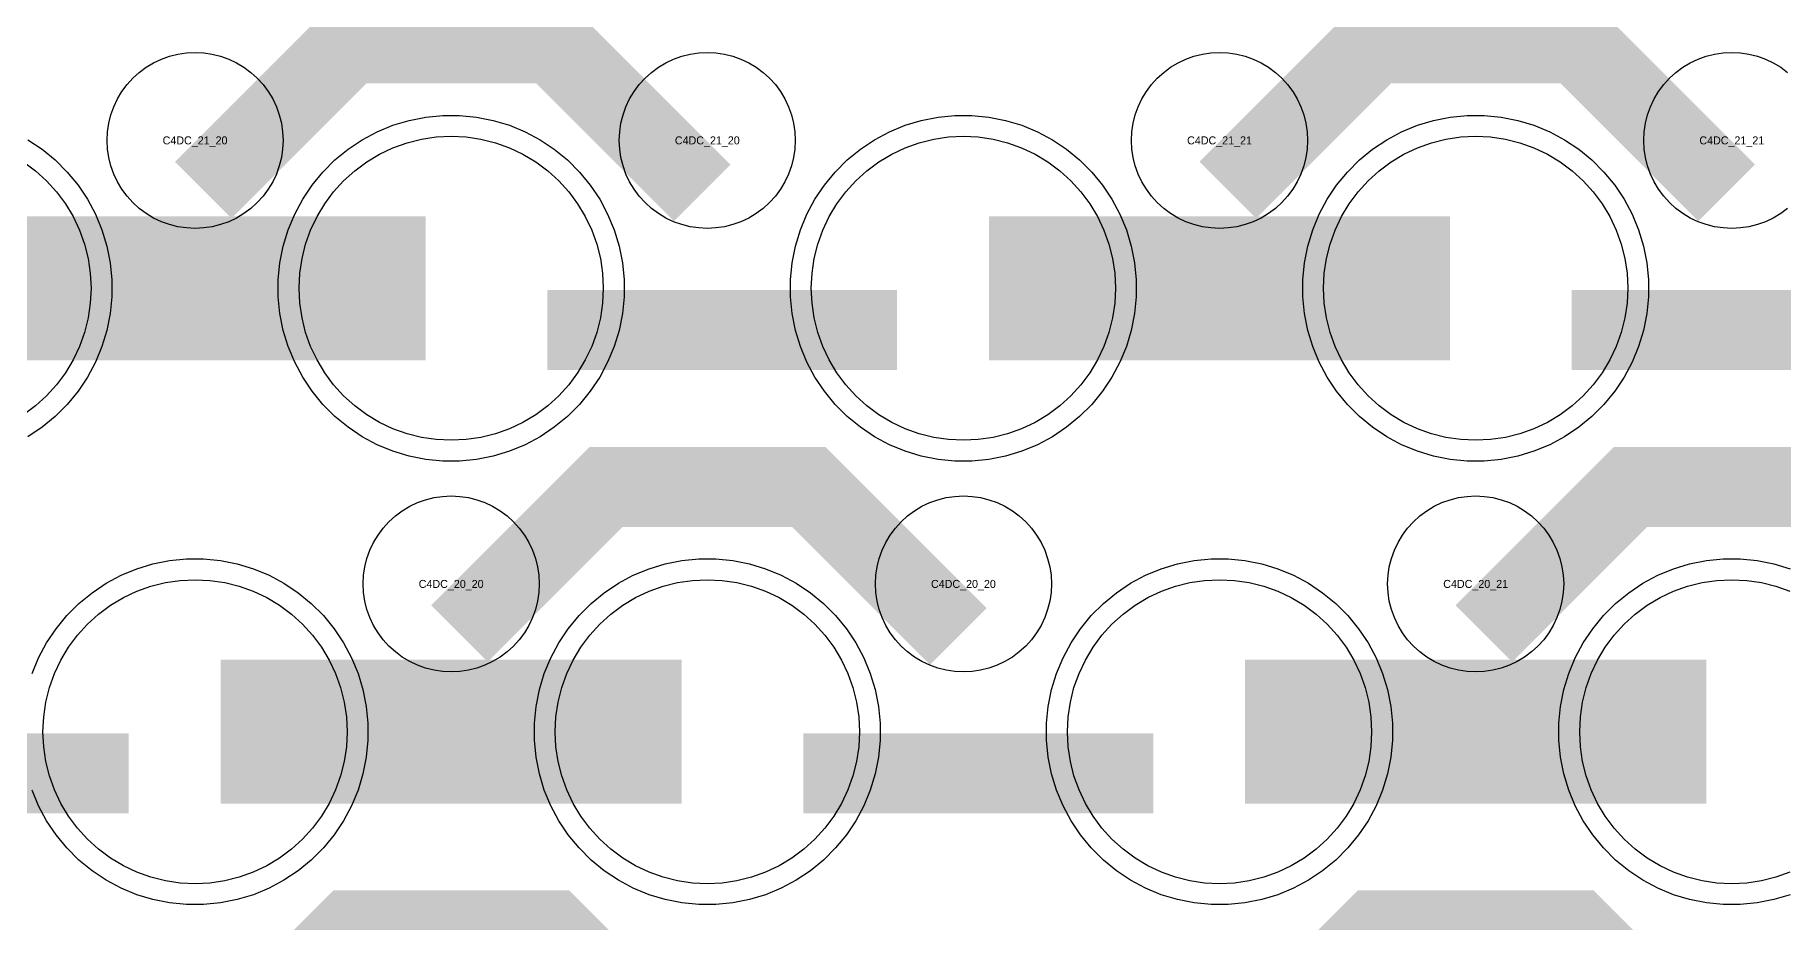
# Model space of a CAD drawing. Extents: x -11880 to 11880, y -14992 to 14992.
# Drawn here: x -5650 to -5104, y -12128 to -11851 of the extents above; entities that cross this region are included whole.
import ezdxf
from ezdxf.enums import TextEntityAlignment as Align

# ---------------------------------------------------------------- set-up
doc = ezdxf.new("R2010")
doc.units = 0
doc.header["$MEASUREMENT"] = 0
for name, color, linetype in [('GDS_775_DT_237', 138, 'CONTINUOUS'), ('RDL1_FS', 34, 'CONTINUOUS'), ('RDL_BS', 160, 'CONTINUOUS')]:
    doc.layers.add(name, color=color, linetype=linetype)

msp = doc.modelspace()

# ---------------------------------------------------------------- linework, layer by layer
at = {"layer": 'RDL1_FS'}
for points in [[(-5520, -11977.229), (-5524.657, -11977), (-5529.268, -11976.316), (-5533.791, -11975.184), (-5538.181, -11973.612), (-5542.395, -11971.62), (-5546.395, -11969.222), (-5550.14, -11966.444), (-5553.594, -11963.314), (-5556.724, -11959.86), (-5559.502, -11956.115), (-5561.9, -11952.115), (-5563.892, -11947.901), (-5565.464, -11943.511), (-5566.596, -11938.988), (-5567.28, -11934.377), (-5567.509, -11929.72), (-5567.28, -11925.063), (-5566.596, -11920.452), (-5565.464, -11915.929), (-5563.892, -11911.539), (-5561.9, -11907.325), (-5559.502, -11903.325), (-5556.724, -11899.58), (-5553.594, -11896.126), (-5550.14, -11892.996), (-5546.395, -11890.218), (-5542.395, -11887.82), (-5538.181, -11885.828), (-5533.791, -11884.256), (-5529.268, -11883.124), (-5524.657, -11882.44), (-5520, -11882.211), (-5515.343, -11882.44), (-5510.732, -11883.124), (-5506.209, -11884.256), (-5501.819, -11885.828), (-5497.605, -11887.82), (-5493.605, -11890.218), (-5489.86, -11892.996), (-5486.406, -11896.126), (-5483.276, -11899.58), (-5480.498, -11903.325), (-5478.1, -11907.325), (-5476.108, -11911.539), (-5474.536, -11915.929), (-5473.404, -11920.452), (-5472.72, -11925.063), (-5472.491, -11929.72), (-5472.72, -11934.377), (-5473.404, -11938.988), (-5474.536, -11943.511), (-5476.108, -11947.901), (-5478.1, -11952.115), (-5480.498, -11956.115), (-5483.276, -11959.86), (-5486.406, -11963.314), (-5489.86, -11966.444), (-5493.605, -11969.222), (-5497.605, -11971.62), (-5501.819, -11973.612), (-5506.209, -11975.184), (-5510.732, -11976.316), (-5515.343, -11977)], [(-5360, -11977.229), (-5364.657, -11977), (-5369.268, -11976.316), (-5373.791, -11975.184), (-5378.181, -11973.612), (-5382.395, -11971.62), (-5386.395, -11969.222), (-5390.14, -11966.444), (-5393.594, -11963.314), (-5396.724, -11959.86), (-5399.502, -11956.115), (-5401.9, -11952.115), (-5403.892, -11947.901), (-5405.464, -11943.511), (-5406.596, -11938.988), (-5407.28, -11934.377), (-5407.509, -11929.72), (-5407.28, -11925.063), (-5406.596, -11920.452), (-5405.464, -11915.929), (-5403.892, -11911.539), (-5401.9, -11907.325), (-5399.502, -11903.325), (-5396.724, -11899.58), (-5393.594, -11896.126), (-5390.14, -11892.996), (-5386.395, -11890.218), (-5382.395, -11887.82), (-5378.181, -11885.828), (-5373.791, -11884.256), (-5369.268, -11883.124), (-5364.657, -11882.44), (-5360, -11882.211), (-5355.343, -11882.44), (-5350.732, -11883.124), (-5346.209, -11884.256), (-5341.819, -11885.828), (-5337.605, -11887.82), (-5333.605, -11890.218), (-5329.86, -11892.996), (-5326.406, -11896.126), (-5323.276, -11899.58), (-5320.498, -11903.325), (-5318.1, -11907.325), (-5316.108, -11911.539), (-5314.536, -11915.929), (-5313.404, -11920.452), (-5312.72, -11925.063), (-5312.491, -11929.72), (-5312.72, -11934.377), (-5313.404, -11938.988), (-5314.536, -11943.511), (-5316.108, -11947.901), (-5318.1, -11952.115), (-5320.498, -11956.115), (-5323.276, -11959.86), (-5326.406, -11963.314), (-5329.86, -11966.444), (-5333.605, -11969.222), (-5337.605, -11971.62), (-5341.819, -11973.612), (-5346.209, -11975.184), (-5350.732, -11976.316), (-5355.343, -11977)], [(-5200, -11977.229), (-5204.657, -11977), (-5209.268, -11976.316), (-5213.791, -11975.184), (-5218.181, -11973.612), (-5222.395, -11971.62), (-5226.395, -11969.222), (-5230.14, -11966.444), (-5233.594, -11963.314), (-5236.724, -11959.86), (-5239.502, -11956.115), (-5241.9, -11952.115), (-5243.892, -11947.901), (-5245.464, -11943.511), (-5246.596, -11938.988), (-5247.28, -11934.377), (-5247.509, -11929.72), (-5247.28, -11925.063), (-5246.596, -11920.452), (-5245.464, -11915.929), (-5243.892, -11911.539), (-5241.9, -11907.325), (-5239.502, -11903.325), (-5236.724, -11899.58), (-5233.594, -11896.126), (-5230.14, -11892.996), (-5226.395, -11890.218), (-5222.395, -11887.82), (-5218.181, -11885.828), (-5213.791, -11884.256), (-5209.268, -11883.124), (-5204.657, -11882.44), (-5200, -11882.211), (-5195.343, -11882.44), (-5190.732, -11883.124), (-5186.209, -11884.256), (-5181.819, -11885.828), (-5177.605, -11887.82), (-5173.605, -11890.218), (-5169.86, -11892.996), (-5166.406, -11896.126), (-5163.276, -11899.58), (-5160.498, -11903.325), (-5158.1, -11907.325), (-5156.108, -11911.539), (-5154.536, -11915.929), (-5153.404, -11920.452), (-5152.72, -11925.063), (-5152.491, -11929.72), (-5152.72, -11934.377), (-5153.404, -11938.988), (-5154.536, -11943.511), (-5156.108, -11947.901), (-5158.1, -11952.115), (-5160.498, -11956.115), (-5163.276, -11959.86), (-5166.406, -11963.314), (-5169.86, -11966.444), (-5173.605, -11969.222), (-5177.605, -11971.62), (-5181.819, -11973.612), (-5186.209, -11975.184), (-5190.732, -11976.316), (-5195.343, -11977)]]:
    msp.add_lwpolyline(points, close=True, dxfattribs=at)
msp.add_lwpolyline([(-5653.605, -11890.218), (-5649.86, -11892.996), (-5646.406, -11896.126), (-5643.276, -11899.58), (-5640.498, -11903.325), (-5638.1, -11907.325), (-5636.108, -11911.539), (-5634.536, -11915.929), (-5633.404, -11920.452), (-5632.72, -11925.063), (-5632.491, -11929.72), (-5632.72, -11934.377), (-5633.404, -11938.988), (-5634.536, -11943.511), (-5636.108, -11947.901), (-5638.1, -11952.115), (-5640.498, -11956.115), (-5643.276, -11959.86), (-5646.406, -11963.314), (-5649.86, -11966.444), (-5653.605, -11969.222)], dxfattribs=at)
for points in [[(-5671.998, -11929.72, 45, 45, 0), (-5599.998, -11929.72, 45, 45, 0)], [(-5599.998, -11929.72, 45, 45, 0), (-5527.998, -11929.72, 45, 45, 0)], [(-5351.998, -11929.72, 45, 45, 0), (-5279.998, -11929.72, 45, 45, 0)], [(-5279.998, -11929.72, 45, 45, 0), (-5207.998, -11929.72, 45, 45, 0)]]:
    msp.add_lwpolyline(points, format="xyseb", dxfattribs=at)
at = {"layer": 'RDL1_FS', "color": 240, "true_color": 0xed1f24}
for points in [[(-5600, -12115.794), (-5604.657, -12115.565), (-5609.268, -12114.881), (-5613.791, -12113.749), (-5618.181, -12112.177), (-5622.395, -12110.185), (-5626.395, -12107.787), (-5630.14, -12105.009), (-5633.594, -12101.879), (-5636.724, -12098.425), (-5639.502, -12094.68), (-5641.9, -12090.68), (-5643.892, -12086.466), (-5645.464, -12082.076), (-5646.596, -12077.553), (-5647.28, -12072.942), (-5647.509, -12068.285), (-5647.28, -12063.628), (-5646.596, -12059.017), (-5645.464, -12054.494), (-5643.892, -12050.104), (-5641.9, -12045.89), (-5639.502, -12041.89), (-5636.724, -12038.145), (-5633.594, -12034.691), (-5630.14, -12031.561), (-5626.395, -12028.783), (-5622.395, -12026.385), (-5618.181, -12024.393), (-5613.791, -12022.821), (-5609.268, -12021.689), (-5604.657, -12021.005), (-5600, -12020.776), (-5595.343, -12021.005), (-5590.732, -12021.689), (-5586.209, -12022.821), (-5581.819, -12024.393), (-5577.605, -12026.385), (-5573.605, -12028.783), (-5569.86, -12031.561), (-5566.406, -12034.691), (-5563.276, -12038.145), (-5560.498, -12041.89), (-5558.1, -12045.89), (-5556.108, -12050.104), (-5554.536, -12054.494), (-5553.404, -12059.017), (-5552.72, -12063.628), (-5552.491, -12068.285), (-5552.72, -12072.942), (-5553.404, -12077.553), (-5554.536, -12082.076), (-5556.108, -12086.466), (-5558.1, -12090.68), (-5560.498, -12094.68), (-5563.276, -12098.425), (-5566.406, -12101.879), (-5569.86, -12105.009), (-5573.605, -12107.787), (-5577.605, -12110.185), (-5581.819, -12112.177), (-5586.209, -12113.749), (-5590.732, -12114.881), (-5595.343, -12115.565)], [(-5440, -12115.794), (-5444.657, -12115.565), (-5449.268, -12114.881), (-5453.791, -12113.749), (-5458.181, -12112.177), (-5462.395, -12110.185), (-5466.395, -12107.787), (-5470.14, -12105.009), (-5473.594, -12101.879), (-5476.724, -12098.425), (-5479.502, -12094.68), (-5481.9, -12090.68), (-5483.892, -12086.466), (-5485.464, -12082.076), (-5486.596, -12077.553), (-5487.28, -12072.942), (-5487.509, -12068.285), (-5487.28, -12063.628), (-5486.596, -12059.017), (-5485.464, -12054.494), (-5483.892, -12050.104), (-5481.9, -12045.89), (-5479.502, -12041.89), (-5476.724, -12038.145), (-5473.594, -12034.691), (-5470.14, -12031.561), (-5466.395, -12028.783), (-5462.395, -12026.385), (-5458.181, -12024.393), (-5453.791, -12022.821), (-5449.268, -12021.689), (-5444.657, -12021.005), (-5440, -12020.776), (-5435.343, -12021.005), (-5430.732, -12021.689), (-5426.209, -12022.821), (-5421.819, -12024.393), (-5417.605, -12026.385), (-5413.605, -12028.783), (-5409.86, -12031.561), (-5406.406, -12034.691), (-5403.276, -12038.145), (-5400.498, -12041.89), (-5398.1, -12045.89), (-5396.108, -12050.104), (-5394.536, -12054.494), (-5393.404, -12059.017), (-5392.72, -12063.628), (-5392.491, -12068.285), (-5392.72, -12072.942), (-5393.404, -12077.553), (-5394.536, -12082.076), (-5396.108, -12086.466), (-5398.1, -12090.68), (-5400.498, -12094.68), (-5403.276, -12098.425), (-5406.406, -12101.879), (-5409.86, -12105.009), (-5413.605, -12107.787), (-5417.605, -12110.185), (-5421.819, -12112.177), (-5426.209, -12113.749), (-5430.732, -12114.881), (-5435.343, -12115.565)], [(-5280, -12115.794), (-5284.657, -12115.565), (-5289.268, -12114.881), (-5293.791, -12113.749), (-5298.181, -12112.177), (-5302.395, -12110.185), (-5306.395, -12107.787), (-5310.14, -12105.009), (-5313.594, -12101.879), (-5316.724, -12098.425), (-5319.502, -12094.68), (-5321.9, -12090.68), (-5323.892, -12086.466), (-5325.464, -12082.076), (-5326.596, -12077.553), (-5327.28, -12072.942), (-5327.509, -12068.285), (-5327.28, -12063.628), (-5326.596, -12059.017), (-5325.464, -12054.494), (-5323.892, -12050.104), (-5321.9, -12045.89), (-5319.502, -12041.89), (-5316.724, -12038.145), (-5313.594, -12034.691), (-5310.14, -12031.561), (-5306.395, -12028.783), (-5302.395, -12026.385), (-5298.181, -12024.393), (-5293.791, -12022.821), (-5289.268, -12021.689), (-5284.657, -12021.005), (-5280, -12020.776), (-5275.343, -12021.005), (-5270.732, -12021.689), (-5266.209, -12022.821), (-5261.819, -12024.393), (-5257.605, -12026.385), (-5253.605, -12028.783), (-5249.86, -12031.561), (-5246.406, -12034.691), (-5243.276, -12038.145), (-5240.498, -12041.89), (-5238.1, -12045.89), (-5236.108, -12050.104), (-5234.536, -12054.494), (-5233.404, -12059.017), (-5232.72, -12063.628), (-5232.491, -12068.285), (-5232.72, -12072.942), (-5233.404, -12077.553), (-5234.536, -12082.076), (-5236.108, -12086.466), (-5238.1, -12090.68), (-5240.498, -12094.68), (-5243.276, -12098.425), (-5246.406, -12101.879), (-5249.86, -12105.009), (-5253.605, -12107.787), (-5257.605, -12110.185), (-5261.819, -12112.177), (-5266.209, -12113.749), (-5270.732, -12114.881), (-5275.343, -12115.565)]]:
    msp.add_lwpolyline(points, close=True, dxfattribs=at)
msp.add_lwpolyline([(-5101.819, -12112.177), (-5106.209, -12113.749), (-5110.732, -12114.881), (-5115.343, -12115.565), (-5120, -12115.794), (-5124.657, -12115.565), (-5129.268, -12114.881), (-5133.791, -12113.749), (-5138.181, -12112.177), (-5142.395, -12110.185), (-5146.395, -12107.787), (-5150.14, -12105.009), (-5153.594, -12101.879), (-5156.724, -12098.425), (-5159.502, -12094.68), (-5161.9, -12090.68), (-5163.892, -12086.466), (-5165.464, -12082.076), (-5166.596, -12077.553), (-5167.28, -12072.942), (-5167.509, -12068.285), (-5167.28, -12063.628), (-5166.596, -12059.017), (-5165.464, -12054.494), (-5163.892, -12050.104), (-5161.9, -12045.89), (-5159.502, -12041.89), (-5156.724, -12038.145), (-5153.594, -12034.691), (-5150.14, -12031.561), (-5146.395, -12028.783), (-5142.395, -12026.385), (-5138.181, -12024.393), (-5133.791, -12022.821), (-5129.268, -12021.689), (-5124.657, -12021.005), (-5120, -12020.776), (-5115.343, -12021.005), (-5110.732, -12021.689), (-5106.209, -12022.821), (-5101.819, -12024.393)], dxfattribs=at)
for points in [[(-5591.998, -12068.285, 45, 45, 0), (-5519.998, -12068.285, 45, 45, 0)], [(-5519.998, -12068.285, 45, 45, 0), (-5447.998, -12068.285, 45, 45, 0)], [(-5271.998, -12068.285, 45, 45, 0), (-5199.998, -12068.285, 45, 45, 0)], [(-5199.998, -12068.285, 45, 45, 0), (-5127.998, -12068.285, 45, 45, 0)]]:
    msp.add_lwpolyline(points, format="xyseb", dxfattribs=at)
at = {"layer": 'RDL_BS'}
for points in [[(-5597.438, -11899.034, 25, 25, 0), (-5551.623, -11853.219, 25, 25, 0), (-5518.07, -11853.219, 25, 25, 0)], [(-5441.599, -11899.933, 25, 25, 0), (-5488.313, -11853.219, 25, 25, 0), (-5518.071, -11853.219, 25, 25, 0)], [(-5277.438, -11899.034, 25, 25, 0), (-5231.623, -11853.219, 25, 25, 0), (-5198.07, -11853.219, 25, 25, 0)], [(-5121.599, -11899.933, 25, 25, 0), (-5168.313, -11853.219, 25, 25, 0), (-5198.071, -11853.219, 25, 25, 0)], [(-5489.984, -11942.733, 25, 25, 0), (-5380.719, -11942.733, 25, 25, 0)], [(-5169.984, -11942.733, 25, 25, 0), (-5060.719, -11942.733, 25, 25, 0)], [(-5517.438, -12037.599, 25, 25, 0), (-5471.623, -11991.784, 25, 25, 0), (-5438.07, -11991.784, 25, 25, 0)], [(-5361.599, -12038.498, 25, 25, 0), (-5408.313, -11991.784, 25, 25, 0), (-5438.071, -11991.784, 25, 25, 0)], [(-5197.438, -12037.599, 25, 25, 0), (-5151.623, -11991.784, 25, 25, 0), (-5118.07, -11991.784, 25, 25, 0)], [(-5041.599, -12038.498, 25, 25, 0), (-5088.313, -11991.784, 25, 25, 0), (-5118.071, -11991.784, 25, 25, 0)], [(-5597.438, -12176.159, 25, 25, 0), (-5551.623, -12130.344, 25, 25, 0), (-5518.07, -12130.344, 25, 25, 0)], [(-5441.599, -12177.058, 25, 25, 0), (-5488.313, -12130.344, 25, 25, 0), (-5518.071, -12130.344, 25, 25, 0)], [(-5277.438, -12176.159, 25, 25, 0), (-5231.623, -12130.344, 25, 25, 0), (-5198.07, -12130.344, 25, 25, 0)], [(-5121.599, -12177.058, 25, 25, 0), (-5168.313, -12130.344, 25, 25, 0), (-5198.071, -12130.344, 25, 25, 0)]]:
    msp.add_lwpolyline(points, format="xyseb", dxfattribs=at)
for points in [[(-5600, -11911.026), (-5602.693, -11910.894), (-5605.365, -11910.498), (-5607.984, -11909.841), (-5610.519, -11908.934), (-5612.956, -11907.782), (-5615.28, -11906.389), (-5617.443, -11904.786), (-5619.442, -11902.974), (-5621.254, -11900.975), (-5622.857, -11898.812), (-5624.25, -11896.488), (-5625.402, -11894.051), (-5626.309, -11891.516), (-5626.966, -11888.897), (-5627.362, -11886.225), (-5627.494, -11883.532), (-5627.362, -11880.839), (-5626.966, -11878.167), (-5626.309, -11875.548), (-5625.402, -11873.013), (-5624.25, -11870.576), (-5622.857, -11868.252), (-5621.254, -11866.089), (-5619.442, -11864.09), (-5617.443, -11862.278), (-5615.28, -11860.675), (-5612.956, -11859.282), (-5610.519, -11858.13), (-5607.984, -11857.223), (-5605.365, -11856.566), (-5602.693, -11856.17), (-5600, -11856.038), (-5597.307, -11856.17), (-5594.635, -11856.566), (-5592.016, -11857.223), (-5589.481, -11858.13), (-5587.044, -11859.282), (-5584.72, -11860.675), (-5582.557, -11862.278), (-5580.558, -11864.09), (-5578.746, -11866.089), (-5577.143, -11868.252), (-5575.75, -11870.576), (-5574.598, -11873.013), (-5573.691, -11875.548), (-5573.034, -11878.167), (-5572.638, -11880.839), (-5572.506, -11883.532), (-5572.638, -11886.225), (-5573.034, -11888.897), (-5573.691, -11891.516), (-5574.598, -11894.051), (-5575.75, -11896.488), (-5577.143, -11898.812), (-5578.746, -11900.975), (-5580.558, -11902.974), (-5582.557, -11904.786), (-5584.72, -11906.389), (-5587.044, -11907.782), (-5589.481, -11908.934), (-5592.016, -11909.841), (-5594.635, -11910.498), (-5597.307, -11910.894)], [(-5440, -11911.026), (-5442.693, -11910.894), (-5445.365, -11910.498), (-5447.984, -11909.841), (-5450.519, -11908.934), (-5452.956, -11907.782), (-5455.28, -11906.389), (-5457.443, -11904.786), (-5459.442, -11902.974), (-5461.254, -11900.975), (-5462.857, -11898.812), (-5464.25, -11896.488), (-5465.402, -11894.051), (-5466.309, -11891.516), (-5466.966, -11888.897), (-5467.362, -11886.225), (-5467.494, -11883.532), (-5467.362, -11880.839), (-5466.966, -11878.167), (-5466.309, -11875.548), (-5465.402, -11873.013), (-5464.25, -11870.576), (-5462.857, -11868.252), (-5461.254, -11866.089), (-5459.442, -11864.09), (-5457.443, -11862.278), (-5455.28, -11860.675), (-5452.956, -11859.282), (-5450.519, -11858.13), (-5447.984, -11857.223), (-5445.365, -11856.566), (-5442.693, -11856.17), (-5440, -11856.038), (-5437.307, -11856.17), (-5434.635, -11856.566), (-5432.016, -11857.223), (-5429.481, -11858.13), (-5427.044, -11859.282), (-5424.72, -11860.675), (-5422.557, -11862.278), (-5420.558, -11864.09), (-5418.746, -11866.089), (-5417.143, -11868.252), (-5415.75, -11870.576), (-5414.598, -11873.013), (-5413.691, -11875.548), (-5413.034, -11878.167), (-5412.638, -11880.839), (-5412.506, -11883.532), (-5412.638, -11886.225), (-5413.034, -11888.897), (-5413.691, -11891.516), (-5414.598, -11894.051), (-5415.75, -11896.488), (-5417.143, -11898.812), (-5418.746, -11900.975), (-5420.558, -11902.974), (-5422.557, -11904.786), (-5424.72, -11906.389), (-5427.044, -11907.782), (-5429.481, -11908.934), (-5432.016, -11909.841), (-5434.635, -11910.498), (-5437.307, -11910.894)], [(-5280, -11911.026), (-5282.693, -11910.894), (-5285.365, -11910.498), (-5287.984, -11909.841), (-5290.519, -11908.934), (-5292.956, -11907.782), (-5295.28, -11906.389), (-5297.443, -11904.786), (-5299.442, -11902.974), (-5301.254, -11900.975), (-5302.857, -11898.812), (-5304.25, -11896.488), (-5305.402, -11894.051), (-5306.309, -11891.516), (-5306.966, -11888.897), (-5307.362, -11886.225), (-5307.494, -11883.532), (-5307.362, -11880.839), (-5306.966, -11878.167), (-5306.309, -11875.548), (-5305.402, -11873.013), (-5304.25, -11870.576), (-5302.857, -11868.252), (-5301.254, -11866.089), (-5299.442, -11864.09), (-5297.443, -11862.278), (-5295.28, -11860.675), (-5292.956, -11859.282), (-5290.519, -11858.13), (-5287.984, -11857.223), (-5285.365, -11856.566), (-5282.693, -11856.17), (-5280, -11856.038), (-5277.307, -11856.17), (-5274.635, -11856.566), (-5272.016, -11857.223), (-5269.481, -11858.13), (-5267.044, -11859.282), (-5264.72, -11860.675), (-5262.557, -11862.278), (-5260.558, -11864.09), (-5258.746, -11866.089), (-5257.143, -11868.252), (-5255.75, -11870.576), (-5254.598, -11873.013), (-5253.691, -11875.548), (-5253.034, -11878.167), (-5252.638, -11880.839), (-5252.506, -11883.532), (-5252.638, -11886.225), (-5253.034, -11888.897), (-5253.691, -11891.516), (-5254.598, -11894.051), (-5255.75, -11896.488), (-5257.143, -11898.812), (-5258.746, -11900.975), (-5260.558, -11902.974), (-5262.557, -11904.786), (-5264.72, -11906.389), (-5267.044, -11907.782), (-5269.481, -11908.934), (-5272.016, -11909.841), (-5274.635, -11910.498), (-5277.307, -11910.894)], [(-5522.644, -11983.72), (-5527.938, -11983.203), (-5533.165, -11982.157), (-5538.205, -11980.626), (-5543.115, -11978.595), (-5547.777, -11976.103), (-5552.191, -11973.156), (-5556.292, -11969.794), (-5560.074, -11966.012), (-5563.436, -11961.911), (-5566.383, -11957.497), (-5568.875, -11952.835), (-5570.906, -11947.925), (-5572.437, -11942.885), (-5573.483, -11937.658), (-5574, -11932.364), (-5574, -11927.076), (-5573.483, -11921.782), (-5572.437, -11916.555), (-5570.906, -11911.515), (-5568.875, -11906.605), (-5566.383, -11901.943), (-5563.436, -11897.529), (-5560.074, -11893.428), (-5556.292, -11889.646), (-5552.191, -11886.284), (-5547.777, -11883.337), (-5543.115, -11880.845), (-5538.205, -11878.814), (-5533.165, -11877.283), (-5527.938, -11876.237), (-5522.644, -11875.72), (-5517.356, -11875.72), (-5512.062, -11876.237), (-5506.835, -11877.283), (-5501.795, -11878.814), (-5496.885, -11880.845), (-5492.223, -11883.337), (-5487.809, -11886.284), (-5483.708, -11889.646), (-5479.926, -11893.428), (-5476.564, -11897.529), (-5473.617, -11901.943), (-5471.125, -11906.605), (-5469.094, -11911.515), (-5467.563, -11916.555), (-5466.517, -11921.782), (-5466, -11927.076), (-5466, -11932.364), (-5466.517, -11937.658), (-5467.563, -11942.885), (-5469.094, -11947.925), (-5471.125, -11952.835), (-5473.617, -11957.497), (-5476.564, -11961.911), (-5479.926, -11966.012), (-5483.708, -11969.794), (-5487.809, -11973.156), (-5492.223, -11976.103), (-5496.885, -11978.595), (-5501.795, -11980.626), (-5506.835, -11982.157), (-5512.062, -11983.203), (-5517.356, -11983.72)], [(-5362.644, -11983.72), (-5367.938, -11983.203), (-5373.165, -11982.157), (-5378.205, -11980.626), (-5383.115, -11978.595), (-5387.777, -11976.103), (-5392.191, -11973.156), (-5396.292, -11969.794), (-5400.074, -11966.012), (-5403.436, -11961.911), (-5406.383, -11957.497), (-5408.875, -11952.835), (-5410.906, -11947.925), (-5412.437, -11942.885), (-5413.483, -11937.658), (-5414, -11932.364), (-5414, -11927.076), (-5413.483, -11921.782), (-5412.437, -11916.555), (-5410.906, -11911.515), (-5408.875, -11906.605), (-5406.383, -11901.943), (-5403.436, -11897.529), (-5400.074, -11893.428), (-5396.292, -11889.646), (-5392.191, -11886.284), (-5387.777, -11883.337), (-5383.115, -11880.845), (-5378.205, -11878.814), (-5373.165, -11877.283), (-5367.938, -11876.237), (-5362.644, -11875.72), (-5357.356, -11875.72), (-5352.062, -11876.237), (-5346.835, -11877.283), (-5341.795, -11878.814), (-5336.885, -11880.845), (-5332.223, -11883.337), (-5327.809, -11886.284), (-5323.708, -11889.646), (-5319.926, -11893.428), (-5316.564, -11897.529), (-5313.617, -11901.943), (-5311.125, -11906.605), (-5309.094, -11911.515), (-5307.563, -11916.555), (-5306.517, -11921.782), (-5306, -11927.076), (-5306, -11932.364), (-5306.517, -11937.658), (-5307.563, -11942.885), (-5309.094, -11947.925), (-5311.125, -11952.835), (-5313.617, -11957.497), (-5316.564, -11961.911), (-5319.926, -11966.012), (-5323.708, -11969.794), (-5327.809, -11973.156), (-5332.223, -11976.103), (-5336.885, -11978.595), (-5341.795, -11980.626), (-5346.835, -11982.157), (-5352.062, -11983.203), (-5357.356, -11983.72)], [(-5202.644, -11983.72), (-5207.938, -11983.203), (-5213.165, -11982.157), (-5218.205, -11980.626), (-5223.115, -11978.595), (-5227.777, -11976.103), (-5232.191, -11973.156), (-5236.292, -11969.794), (-5240.074, -11966.012), (-5243.436, -11961.911), (-5246.383, -11957.497), (-5248.875, -11952.835), (-5250.906, -11947.925), (-5252.437, -11942.885), (-5253.483, -11937.658), (-5254, -11932.364), (-5254, -11927.076), (-5253.483, -11921.782), (-5252.437, -11916.555), (-5250.906, -11911.515), (-5248.875, -11906.605), (-5246.383, -11901.943), (-5243.436, -11897.529), (-5240.074, -11893.428), (-5236.292, -11889.646), (-5232.191, -11886.284), (-5227.777, -11883.337), (-5223.115, -11880.845), (-5218.205, -11878.814), (-5213.165, -11877.283), (-5207.938, -11876.237), (-5202.644, -11875.72), (-5197.356, -11875.72), (-5192.062, -11876.237), (-5186.835, -11877.283), (-5181.795, -11878.814), (-5176.885, -11880.845), (-5172.223, -11883.337), (-5167.809, -11886.284), (-5163.708, -11889.646), (-5159.926, -11893.428), (-5156.564, -11897.529), (-5153.617, -11901.943), (-5151.125, -11906.605), (-5149.094, -11911.515), (-5147.563, -11916.555), (-5146.517, -11921.782), (-5146, -11927.076), (-5146, -11932.364), (-5146.517, -11937.658), (-5147.563, -11942.885), (-5149.094, -11947.925), (-5151.125, -11952.835), (-5153.617, -11957.497), (-5156.564, -11961.911), (-5159.926, -11966.012), (-5163.708, -11969.794), (-5167.809, -11973.156), (-5172.223, -11976.103), (-5176.885, -11978.595), (-5181.795, -11980.626), (-5186.835, -11982.157), (-5192.062, -11983.203), (-5197.356, -11983.72)], [(-5520, -12049.591), (-5522.693, -12049.459), (-5525.365, -12049.063), (-5527.984, -12048.406), (-5530.519, -12047.499), (-5532.956, -12046.347), (-5535.28, -12044.954), (-5537.443, -12043.351), (-5539.442, -12041.539), (-5541.254, -12039.54), (-5542.857, -12037.377), (-5544.25, -12035.053), (-5545.402, -12032.616), (-5546.309, -12030.081), (-5546.966, -12027.462), (-5547.362, -12024.79), (-5547.494, -12022.097), (-5547.362, -12019.404), (-5546.966, -12016.732), (-5546.309, -12014.113), (-5545.402, -12011.578), (-5544.25, -12009.141), (-5542.857, -12006.817), (-5541.254, -12004.654), (-5539.442, -12002.655), (-5537.443, -12000.843), (-5535.28, -11999.24), (-5532.956, -11997.847), (-5530.519, -11996.695), (-5527.984, -11995.788), (-5525.365, -11995.131), (-5522.693, -11994.735), (-5520, -11994.603), (-5517.307, -11994.735), (-5514.635, -11995.131), (-5512.016, -11995.788), (-5509.481, -11996.695), (-5507.044, -11997.847), (-5504.72, -11999.24), (-5502.557, -12000.843), (-5500.558, -12002.655), (-5498.746, -12004.654), (-5497.143, -12006.817), (-5495.75, -12009.141), (-5494.598, -12011.578), (-5493.691, -12014.113), (-5493.034, -12016.732), (-5492.638, -12019.404), (-5492.506, -12022.097), (-5492.638, -12024.79), (-5493.034, -12027.462), (-5493.691, -12030.081), (-5494.598, -12032.616), (-5495.75, -12035.053), (-5497.143, -12037.377), (-5498.746, -12039.54), (-5500.558, -12041.539), (-5502.557, -12043.351), (-5504.72, -12044.954), (-5507.044, -12046.347), (-5509.481, -12047.499), (-5512.016, -12048.406), (-5514.635, -12049.063), (-5517.307, -12049.459)], [(-5360, -12049.591), (-5362.693, -12049.459), (-5365.365, -12049.063), (-5367.984, -12048.406), (-5370.519, -12047.499), (-5372.956, -12046.347), (-5375.28, -12044.954), (-5377.443, -12043.351), (-5379.442, -12041.539), (-5381.254, -12039.54), (-5382.857, -12037.377), (-5384.25, -12035.053), (-5385.402, -12032.616), (-5386.309, -12030.081), (-5386.966, -12027.462), (-5387.362, -12024.79), (-5387.494, -12022.097), (-5387.362, -12019.404), (-5386.966, -12016.732), (-5386.309, -12014.113), (-5385.402, -12011.578), (-5384.25, -12009.141), (-5382.857, -12006.817), (-5381.254, -12004.654), (-5379.442, -12002.655), (-5377.443, -12000.843), (-5375.28, -11999.24), (-5372.956, -11997.847), (-5370.519, -11996.695), (-5367.984, -11995.788), (-5365.365, -11995.131), (-5362.693, -11994.735), (-5360, -11994.603), (-5357.307, -11994.735), (-5354.635, -11995.131), (-5352.016, -11995.788), (-5349.481, -11996.695), (-5347.044, -11997.847), (-5344.72, -11999.24), (-5342.557, -12000.843), (-5340.558, -12002.655), (-5338.746, -12004.654), (-5337.143, -12006.817), (-5335.75, -12009.141), (-5334.598, -12011.578), (-5333.691, -12014.113), (-5333.034, -12016.732), (-5332.638, -12019.404), (-5332.506, -12022.097), (-5332.638, -12024.79), (-5333.034, -12027.462), (-5333.691, -12030.081), (-5334.598, -12032.616), (-5335.75, -12035.053), (-5337.143, -12037.377), (-5338.746, -12039.54), (-5340.558, -12041.539), (-5342.557, -12043.351), (-5344.72, -12044.954), (-5347.044, -12046.347), (-5349.481, -12047.499), (-5352.016, -12048.406), (-5354.635, -12049.063), (-5357.307, -12049.459)], [(-5200, -12049.591), (-5202.693, -12049.459), (-5205.365, -12049.063), (-5207.984, -12048.406), (-5210.519, -12047.499), (-5212.956, -12046.347), (-5215.28, -12044.954), (-5217.443, -12043.351), (-5219.442, -12041.539), (-5221.254, -12039.54), (-5222.857, -12037.377), (-5224.25, -12035.053), (-5225.402, -12032.616), (-5226.309, -12030.081), (-5226.966, -12027.462), (-5227.362, -12024.79), (-5227.494, -12022.097), (-5227.362, -12019.404), (-5226.966, -12016.732), (-5226.309, -12014.113), (-5225.402, -12011.578), (-5224.25, -12009.141), (-5222.857, -12006.817), (-5221.254, -12004.654), (-5219.442, -12002.655), (-5217.443, -12000.843), (-5215.28, -11999.24), (-5212.956, -11997.847), (-5210.519, -11996.695), (-5207.984, -11995.788), (-5205.365, -11995.131), (-5202.693, -11994.735), (-5200, -11994.603), (-5197.307, -11994.735), (-5194.635, -11995.131), (-5192.016, -11995.788), (-5189.481, -11996.695), (-5187.044, -11997.847), (-5184.72, -11999.24), (-5182.557, -12000.843), (-5180.558, -12002.655), (-5178.746, -12004.654), (-5177.143, -12006.817), (-5175.75, -12009.141), (-5174.598, -12011.578), (-5173.691, -12014.113), (-5173.034, -12016.732), (-5172.638, -12019.404), (-5172.506, -12022.097), (-5172.638, -12024.79), (-5173.034, -12027.462), (-5173.691, -12030.081), (-5174.598, -12032.616), (-5175.75, -12035.053), (-5177.143, -12037.377), (-5178.746, -12039.54), (-5180.558, -12041.539), (-5182.557, -12043.351), (-5184.72, -12044.954), (-5187.044, -12046.347), (-5189.481, -12047.499), (-5192.016, -12048.406), (-5194.635, -12049.063), (-5197.307, -12049.459)]]:
    msp.add_lwpolyline(points, close=True, dxfattribs=at)
for points in [[(-5102.557, -11904.786), (-5104.72, -11906.389), (-5107.044, -11907.782), (-5109.481, -11908.934), (-5112.016, -11909.841), (-5114.635, -11910.498), (-5117.307, -11910.894), (-5120, -11911.026), (-5122.693, -11910.894), (-5125.365, -11910.498), (-5127.984, -11909.841), (-5130.519, -11908.934), (-5132.956, -11907.782), (-5135.28, -11906.389), (-5137.443, -11904.786), (-5139.442, -11902.974), (-5141.254, -11900.975), (-5142.857, -11898.812), (-5144.25, -11896.488), (-5145.402, -11894.051), (-5146.309, -11891.516), (-5146.966, -11888.897), (-5147.362, -11886.225), (-5147.494, -11883.532), (-5147.362, -11880.839), (-5146.966, -11878.167), (-5146.309, -11875.548), (-5145.402, -11873.013), (-5144.25, -11870.576), (-5142.857, -11868.252), (-5141.254, -11866.089), (-5139.442, -11864.09), (-5137.443, -11862.278), (-5135.28, -11860.675), (-5132.956, -11859.282), (-5130.519, -11858.13), (-5127.984, -11857.223), (-5125.365, -11856.566), (-5122.693, -11856.17), (-5120, -11856.038), (-5117.307, -11856.17), (-5114.635, -11856.566), (-5112.016, -11857.223), (-5109.481, -11858.13), (-5107.044, -11859.282), (-5104.72, -11860.675), (-5102.557, -11862.278)], [(-5652.223, -11883.337), (-5647.809, -11886.284), (-5643.708, -11889.646), (-5639.926, -11893.428), (-5636.564, -11897.529), (-5633.617, -11901.943), (-5631.125, -11906.605), (-5629.094, -11911.515), (-5627.563, -11916.555), (-5626.517, -11921.782), (-5626, -11927.076), (-5626, -11932.364), (-5626.517, -11937.658), (-5627.563, -11942.885), (-5629.094, -11947.925), (-5631.125, -11952.835), (-5633.617, -11957.497), (-5636.564, -11961.911), (-5639.926, -11966.012), (-5643.708, -11969.794), (-5647.809, -11973.156), (-5652.223, -11976.103)]]:
    msp.add_lwpolyline(points, dxfattribs=at)
at = {"layer": 'RDL_BS', "color": 240, "true_color": 0xed1f24}
for points in [[(-5650.906, -12050.08), (-5648.875, -12045.17), (-5646.383, -12040.508), (-5643.436, -12036.094), (-5640.074, -12031.993), (-5636.292, -12028.211), (-5632.191, -12024.849), (-5627.777, -12021.902), (-5623.115, -12019.41), (-5618.205, -12017.379), (-5613.165, -12015.848), (-5607.938, -12014.802), (-5602.644, -12014.285), (-5597.356, -12014.285), (-5592.062, -12014.802), (-5586.835, -12015.848), (-5581.795, -12017.379), (-5576.885, -12019.41), (-5572.223, -12021.902), (-5567.809, -12024.849), (-5563.708, -12028.211), (-5559.926, -12031.993), (-5556.564, -12036.094), (-5553.617, -12040.508), (-5551.125, -12045.17), (-5549.094, -12050.08), (-5547.563, -12055.12), (-5546.517, -12060.347), (-5546, -12065.641), (-5546, -12070.929), (-5546.517, -12076.223), (-5547.563, -12081.45), (-5549.094, -12086.49), (-5551.125, -12091.4), (-5553.617, -12096.062), (-5556.564, -12100.476), (-5559.926, -12104.577), (-5563.708, -12108.359), (-5567.809, -12111.721), (-5572.223, -12114.668), (-5576.885, -12117.16), (-5581.795, -12119.191), (-5586.835, -12120.722), (-5592.062, -12121.768), (-5597.356, -12122.285), (-5602.644, -12122.285), (-5607.938, -12121.768), (-5613.165, -12120.722), (-5618.205, -12119.191), (-5623.115, -12117.16), (-5627.777, -12114.668), (-5632.191, -12111.721), (-5636.292, -12108.359), (-5640.074, -12104.577), (-5643.436, -12100.476), (-5646.383, -12096.062), (-5648.875, -12091.4), (-5650.906, -12086.49)], [(-5101.795, -12119.191), (-5106.835, -12120.722), (-5112.062, -12121.768), (-5117.356, -12122.285), (-5122.644, -12122.285), (-5127.938, -12121.768), (-5133.165, -12120.722), (-5138.205, -12119.191), (-5143.115, -12117.16), (-5147.777, -12114.668), (-5152.191, -12111.721), (-5156.292, -12108.359), (-5160.074, -12104.577), (-5163.436, -12100.476), (-5166.383, -12096.062), (-5168.875, -12091.4), (-5170.906, -12086.49), (-5172.437, -12081.45), (-5173.483, -12076.223), (-5174, -12070.929), (-5174, -12065.641), (-5173.483, -12060.347), (-5172.437, -12055.12), (-5170.906, -12050.08), (-5168.875, -12045.17), (-5166.383, -12040.508), (-5163.436, -12036.094), (-5160.074, -12031.993), (-5156.292, -12028.211), (-5152.191, -12024.849), (-5147.777, -12021.902), (-5143.115, -12019.41), (-5138.205, -12017.379), (-5133.165, -12015.848), (-5127.938, -12014.802), (-5122.644, -12014.285), (-5117.356, -12014.285), (-5112.062, -12014.802), (-5106.835, -12015.848), (-5101.795, -12017.379)]]:
    msp.add_lwpolyline(points, dxfattribs=at)
for points in [[(-5442.644, -12122.285), (-5447.938, -12121.768), (-5453.165, -12120.722), (-5458.205, -12119.191), (-5463.115, -12117.16), (-5467.777, -12114.668), (-5472.191, -12111.721), (-5476.292, -12108.359), (-5480.074, -12104.577), (-5483.436, -12100.476), (-5486.383, -12096.062), (-5488.875, -12091.4), (-5490.906, -12086.49), (-5492.437, -12081.45), (-5493.483, -12076.223), (-5494, -12070.929), (-5494, -12065.641), (-5493.483, -12060.347), (-5492.437, -12055.12), (-5490.906, -12050.08), (-5488.875, -12045.17), (-5486.383, -12040.508), (-5483.436, -12036.094), (-5480.074, -12031.993), (-5476.292, -12028.211), (-5472.191, -12024.849), (-5467.777, -12021.902), (-5463.115, -12019.41), (-5458.205, -12017.379), (-5453.165, -12015.848), (-5447.938, -12014.802), (-5442.644, -12014.285), (-5437.356, -12014.285), (-5432.062, -12014.802), (-5426.835, -12015.848), (-5421.795, -12017.379), (-5416.885, -12019.41), (-5412.223, -12021.902), (-5407.809, -12024.849), (-5403.708, -12028.211), (-5399.926, -12031.993), (-5396.564, -12036.094), (-5393.617, -12040.508), (-5391.125, -12045.17), (-5389.094, -12050.08), (-5387.563, -12055.12), (-5386.517, -12060.347), (-5386, -12065.641), (-5386, -12070.929), (-5386.517, -12076.223), (-5387.563, -12081.45), (-5389.094, -12086.49), (-5391.125, -12091.4), (-5393.617, -12096.062), (-5396.564, -12100.476), (-5399.926, -12104.577), (-5403.708, -12108.359), (-5407.809, -12111.721), (-5412.223, -12114.668), (-5416.885, -12117.16), (-5421.795, -12119.191), (-5426.835, -12120.722), (-5432.062, -12121.768), (-5437.356, -12122.285)], [(-5282.644, -12122.285), (-5287.938, -12121.768), (-5293.165, -12120.722), (-5298.205, -12119.191), (-5303.115, -12117.16), (-5307.777, -12114.668), (-5312.191, -12111.721), (-5316.292, -12108.359), (-5320.074, -12104.577), (-5323.436, -12100.476), (-5326.383, -12096.062), (-5328.875, -12091.4), (-5330.906, -12086.49), (-5332.437, -12081.45), (-5333.483, -12076.223), (-5334, -12070.929), (-5334, -12065.641), (-5333.483, -12060.347), (-5332.437, -12055.12), (-5330.906, -12050.08), (-5328.875, -12045.17), (-5326.383, -12040.508), (-5323.436, -12036.094), (-5320.074, -12031.993), (-5316.292, -12028.211), (-5312.191, -12024.849), (-5307.777, -12021.902), (-5303.115, -12019.41), (-5298.205, -12017.379), (-5293.165, -12015.848), (-5287.938, -12014.802), (-5282.644, -12014.285), (-5277.356, -12014.285), (-5272.062, -12014.802), (-5266.835, -12015.848), (-5261.795, -12017.379), (-5256.885, -12019.41), (-5252.223, -12021.902), (-5247.809, -12024.849), (-5243.708, -12028.211), (-5239.926, -12031.993), (-5236.564, -12036.094), (-5233.617, -12040.508), (-5231.125, -12045.17), (-5229.094, -12050.08), (-5227.563, -12055.12), (-5226.517, -12060.347), (-5226, -12065.641), (-5226, -12070.929), (-5226.517, -12076.223), (-5227.563, -12081.45), (-5229.094, -12086.49), (-5231.125, -12091.4), (-5233.617, -12096.062), (-5236.564, -12100.476), (-5239.926, -12104.577), (-5243.708, -12108.359), (-5247.809, -12111.721), (-5252.223, -12114.668), (-5256.885, -12117.16), (-5261.795, -12119.191), (-5266.835, -12120.722), (-5272.062, -12121.768), (-5277.356, -12122.285)]]:
    msp.add_lwpolyline(points, close=True, dxfattribs=at)
for points in [[(-5729.984, -12081.298, 25, 25, 0), (-5620.719, -12081.298, 25, 25, 0)], [(-5409.984, -12081.298, 25, 25, 0), (-5300.719, -12081.298, 25, 25, 0)]]:
    msp.add_lwpolyline(points, format="xyseb", dxfattribs=at)

# ---------------------------------------------------------------- texts
at = {"layer": 'GDS_775_DT_237'}
for s, p in [('C4DC_21_20', (-5600, -11883.532)), ('C4DC_21_20', (-5600, -11883.532)), ('C4DC_21_20', (-5440, -11883.532)), ('C4DC_21_20', (-5440, -11883.532)), ('C4DC_21_21', (-5280, -11883.532)), ('C4DC_21_21', (-5280, -11883.532)), ('C4DC_21_21', (-5120, -11883.532)), ('C4DC_21_21', (-5120, -11883.532)), ('C4DC_20_20', (-5520, -12022.097)), ('C4DC_20_20', (-5520, -12022.097)), ('C4DC_20_20', (-5360, -12022.097)), ('C4DC_20_20', (-5360, -12022.097)), ('C4DC_20_21', (-5200, -12022.097)), ('C4DC_20_21', (-5200, -12022.097))]:
    msp.add_text(s, height=2.5, dxfattribs=at).set_placement(p, align=Align.MIDDLE_CENTER)

doc.saveas('drawing.dxf')
